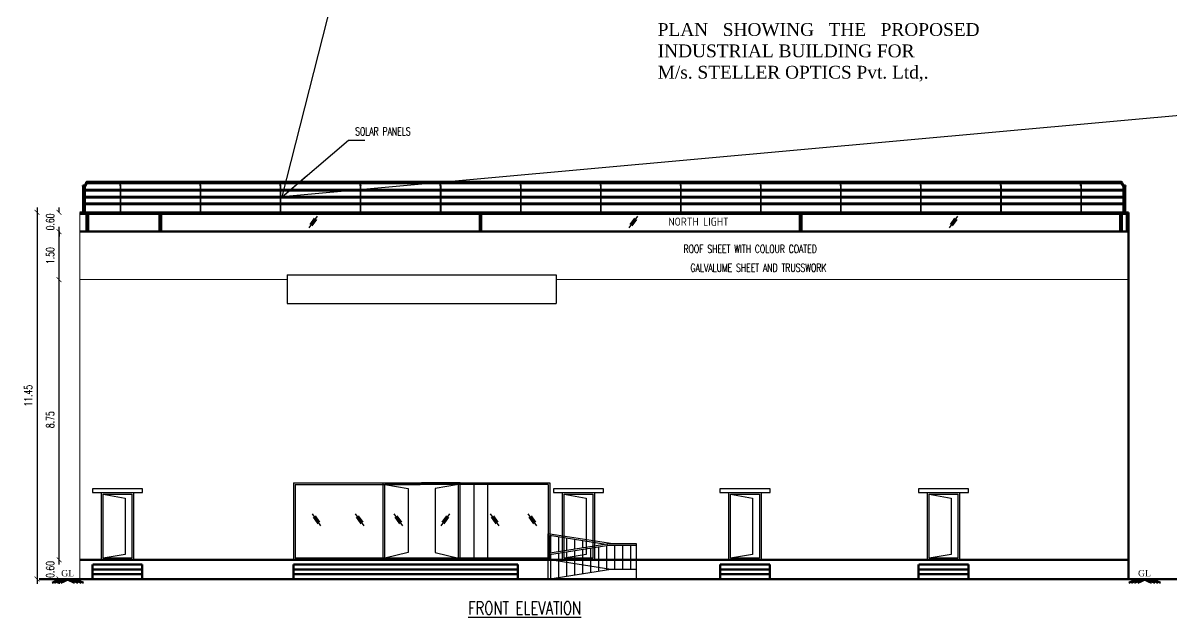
# Model space of a CAD drawing. Header units: metres. Extents: x 173383 to 173947, y -96409 to -96195.
# Drawn here: x 173882.45 to 173918.31, y -96377.02 to -96358.47 of the extents above; entities that cross this region are included whole.
import ezdxf

# ---------------------------------------------------------------- set-up
doc = ezdxf.new("R2010")
doc.units = ezdxf.units.M
doc.header["$LTSCALE"] = 3
doc.header["$MEASUREMENT"] = 0
for name, pattern in [('ACAD_ISO10W100', [18, 12, -3, 0, -3]), ('HIDDEN', [0.375, 0.25, -0.125]), ('office grid-grdpln$0$Col_GridPart$0$CENTER2', [1.125, 0.75, -0.125, 0.125, -0.125])]:
    doc.linetypes.add(name, pattern=pattern)
doc.layers.get('0').update_dxf_attribs({"linetype": 'CONTINUOUS', "lineweight": 50})
doc.layers.get('Defpoints').update_dxf_attribs({"linetype": 'CONTINUOUS'})
for name, color, linetype in [('2', 57, 'CONTINUOUS'), ('4', 43, 'CONTINUOUS'), ('ELE', 7, 'CONTINUOUS'), ('GLASS', 140, 'CONTINUOUS')]:
    doc.layers.add(name, color=color, linetype=linetype)
doc.layers.add('AU_SECTION LINES', color=244, linetype='ACAD_ISO10W100', lineweight=25)
doc.styles.add('GD', font='romantic.ttf')
doc.styles.add('office Grid', font='isocp2.shx')
doc.styles.add('office grid-grdpln$0$Standard', font='isocp2.shx')
doc.styles.add('style1', font='romanc.shx', dxfattribs={"width": 0.7, "height": 0.25})
doc.styles.add('style22', font='times.ttf')
doc.styles.add('styler', font='romanc.shx', dxfattribs={"width": 0.7, "height": 0.25})
doc.dimstyles.new('1', dxfattribs={"dimtxt": 0.25, "dimasz": 0.15, "dimexe": 0.15, "dimexo": 0.15, "dimgap": 0.15, "dimtad": 1, "dimzin": 3, "dimdsep": 46, "dimtxsty": 'style1', "dimblk": 'ARCHTICK', "dimcen": 0, "dimdle": 0.15, "dimse1": 1, "dimse2": 1, "dimclrd": 8, "dimclre": 13, "dimclrt": 7, "dimadec": 0, "dimazin": 0, "dimtfac": 0.65, "dimtix": 1, "dimtofl": 0, "dimtmove": 0, "dimatfit": 3, "dimfxl": 0, "dimtolj": 1, "dimtzin": 0, "dimlwd": -1, "dimlwe": -1, "dimarcsym": 0})
doc.dimstyles.new('office Grid', dxfattribs={"dimtxt": 600, "dimasz": 2.5, "dimexe": 1.25, "dimexo": 0.625, "dimtad": 1, "dimlfac": 0.001, "dimdsep": 46, "dimtxsty": 'office Grid', "dimcen": 2.5, "dimclrd": 256, "dimclre": 256, "dimclrt": 256, "dimadec": 0, "dimazin": 0, "dimtfac": 0.5, "dimtdec": 0, "dimtmove": 0, "dimatfit": 3, "dimfxl": 0, "dimarcsym": 0})

# ---------------------------------------------------------------- blocks, each defined once
blk = doc.blocks.new('A$C3FA06A45')
at = {"layer": 'GLASS', "color": 0}
for p, q in [((128.453717695549, 104.944454492128), (-128.4537176964804, -104.944454492128)), ((49.62586854584514, 76.68998447534977), (-85.04628261271864, -33.33482206196643)), ((87.70031387917696, 35.50311947747832), (-52.27989981789143, -78.85828188841697))]:
    blk.add_line(p, q, dxfattribs=at)
blk = doc.blocks.new('HANDRAIL')
at = {"layer": 'ELE'}
for p, q in [((1341985.316767723, -269837.2332532614, -1.106552489485918), (1341985.316767723, -269763.2810256497, -1.106552489485918)), ((1341998.316767723, -269837.2332532615, -1.106552489485918), (1341985.316767723, -269837.2332532614, -1.106552489485918)), ((1341985.816767722, -269852.0892257898, -1.106552489485918), (1341985.816767723, -270671.1385834333, -1.106552489485918)), ((1341997.816767723, -269852.08922579, -1.106552489485918), (1341997.816767723, -270671.1385834333, -1.106552489485918)), ((1341998.316767723, -269837.2332532614, -1.106552489485918), (1341998.316767723, -269766.1673011897, -1.106552489485918))]:
    blk.add_line(p, q, dxfattribs=at)
blk.add_lwpolyline([(1341954.316767723, -270671.1385834333), (1342029.316767723, -270671.1385834333), (1342029.316767723, -270680.528369433), (1341954.316767723, -270680.528369433)], close=True, dxfattribs=at)
blk.add_arc((1341991.816767723, -269836.1832520694, -1.106552489485918), 17, 112.4795056111121, 67.5204943888879, dxfattribs=at)
blk = doc.blocks.new('_ArchTick')
at = {"color": 0, "const_width": 0.15}
blk.add_lwpolyline([(-0.5, -0.5), (0.5, 0.5)], dxfattribs=at)
blk = doc.blocks.new('*D81')
at = {"layer": '2', "color": 8, "ltscale": 5}
for p, q in [((173883.5810217004, -96375.23725166034), (173883.5810217004, -96375.08725166033)), ((173883.5810217004, -96375.837177875), (173883.5810217004, -96375.987177875))]:
    blk.add_line(p, q, dxfattribs=at)
at = {"layer": 'Defpoints', "color": 0, "ltscale": 5}
for p in [(173883.5810217004, -96375.23725166034), (173884.2254782382, -96375.23725166034), (173884.2254782382, -96375.837177875)]:
    blk.add_point(p, dxfattribs=at)
at = {"layer": '2', "color": 8, "ltscale": 5, "xscale": 0.15, "yscale": 0.15, "zscale": 0.15}
for p, rotation in [((173883.5810217004, -96375.23725166034), 270), ((173883.5810217004, -96375.837177875), 90)]:
    blk.add_blockref('_ArchTick', p, dxfattribs=dict(at, rotation=rotation))
at = {"layer": '2', "color": 7, "ltscale": 5, "insert": (173883.3060217003, -96375.5372147677), "char_height": 0.25, "attachment_point": 5, "rotation": 90, "style": 'style1'}
blk.add_mtext('\\A1;0.60', dxfattribs=at)
blk = doc.blocks.new('*D82')
at = {"layer": '2', "color": 8, "ltscale": 5}
blk.add_line((173883.5810217005, -96375.38725166033), (173883.5810217005, -96366.33725196477), dxfattribs=at)
at = {"layer": 'Defpoints', "color": 0, "ltscale": 5}
for p in [(173883.5810217005, -96366.48725196476), (173884.2254782382, -96366.48725196476), (173884.2254782382, -96375.23725166034)]:
    blk.add_point(p, dxfattribs=at)
at = {"layer": '2', "color": 8, "ltscale": 5, "xscale": 0.15, "yscale": 0.15, "zscale": 0.15}
for p, rotation in [((173883.5810217005, -96366.48725196476), 90), ((173883.5810217005, -96375.23725166034), 270)]:
    blk.add_blockref('_ArchTick', p, dxfattribs=dict(at, rotation=rotation))
at = {"layer": '2', "color": 7, "ltscale": 5, "insert": (173883.3060217004, -96370.86225181258), "char_height": 0.25, "attachment_point": 5, "rotation": 90, "style": 'style1'}
blk.add_mtext('\\A1;8.75', dxfattribs=at)
blk = doc.blocks.new('*D83')
at = {"layer": '2', "color": 8, "ltscale": 5}
blk.add_line((173883.5810217005, -96366.63725196477), (173883.5810217005, -96364.83725196477), dxfattribs=at)
at = {"layer": 'Defpoints', "color": 0, "ltscale": 5}
for p in [(173883.5810217005, -96364.98725196476), (173884.2254782382, -96364.98725196476), (173884.2254782382, -96366.48725196476)]:
    blk.add_point(p, dxfattribs=at)
at = {"layer": '2', "color": 8, "ltscale": 5, "xscale": 0.15, "yscale": 0.15, "zscale": 0.15}
for p, rotation in [((173883.5810217005, -96364.98725196476), 90), ((173883.5810217005, -96366.48725196476), 270)]:
    blk.add_blockref('_ArchTick', p, dxfattribs=dict(at, rotation=rotation))
at = {"layer": '2', "color": 7, "ltscale": 5, "insert": (173883.3060217004, -96365.7372519648), "char_height": 0.25, "attachment_point": 5, "rotation": 90, "style": 'style1'}
blk.add_mtext('\\A1;1.50', dxfattribs=at)
blk = doc.blocks.new('*D84')
at = {"layer": '2', "color": 8, "ltscale": 5}
for p, q in [((173883.5810217005, -96364.38675773043), (173883.5810217005, -96364.23675773042)), ((173883.5810217005, -96364.98725196476), (173883.5810217005, -96365.13725196477))]:
    blk.add_line(p, q, dxfattribs=at)
at = {"layer": 'Defpoints', "color": 0, "ltscale": 5}
for p in [(173883.5810217005, -96364.38675773043), (173884.2254782382, -96364.38675773043), (173884.2254782382, -96364.98725196476)]:
    blk.add_point(p, dxfattribs=at)
at = {"layer": '2', "color": 8, "ltscale": 5, "xscale": 0.15, "yscale": 0.15, "zscale": 0.15}
for p, rotation in [((173883.5810217005, -96364.38675773043), 270), ((173883.5810217005, -96364.98725196476), 90)]:
    blk.add_blockref('_ArchTick', p, dxfattribs=dict(at, rotation=rotation))
at = {"layer": '2', "color": 7, "ltscale": 5, "insert": (173883.3060217005, -96364.68700484764), "char_height": 0.25, "attachment_point": 5, "rotation": 90, "style": 'style1'}
blk.add_mtext('\\A1;0.60', dxfattribs=at)
blk = doc.blocks.new('*D85')
at = {"layer": '2', "color": 8, "ltscale": 5}
blk.add_line((173882.8931579424, -96364.23675773042), (173882.8931579424, -96375.987177875), dxfattribs=at)
at = {"layer": 'Defpoints', "color": 0, "ltscale": 5}
for p in [(173884.5938032482, -96364.38675773043), (173882.8931579424, -96375.837177875), (173884.2254782382, -96375.837177875)]:
    blk.add_point(p, dxfattribs=at)
at = {"layer": '2', "color": 8, "ltscale": 5, "xscale": 0.15, "yscale": 0.15, "zscale": 0.15}
for p, rotation in [((173882.8931579424, -96364.38675773043), 90), ((173882.8931579424, -96375.837177875), 270)]:
    blk.add_blockref('_ArchTick', p, dxfattribs=dict(at, rotation=rotation))
at = {"layer": '2', "color": 7, "ltscale": 5, "insert": (173882.6181579423, -96370.11196780276), "char_height": 0.25, "attachment_point": 5, "rotation": 90, "style": 'style1'}
blk.add_mtext('\\A1;11.45', dxfattribs=at)

msp = doc.modelspace()

# ---------------------------------------------------------------- hatches: boundary and pattern name
at = {"layer": '2', "ltscale": 5}
h = msp.add_hatch(dxfattribs=at)
h.set_pattern_fill('ANSI31', color=256, scale=2, angle=45)
h.set_pattern_definition([(90, (285.4393828147731, -575.0068638252704), (-0.25, 0), [])])
h.paths.add_polyline_path([(173899.3054782382, -96374.54364914932), (173898.9054782383, -96374.48083737664), (173898.9054782383, -96375.03014611088), (173899.3054782382, -96374.96731888576)])
h.paths.add_polyline_path([(173900.0432589126, -96374.65950242944), (173899.3554782382, -96374.55150062092), (173899.3554782382, -96374.95946548264), (173900.0432589126, -96374.8514371044)])
h.paths.add_polyline_path([(173900.0432589126, -96374.90205010613), (173899.3554782382, -96375.01007848435), (173899.3554782382, -96375.18725166027), (173900.0432589126, -96375.07031446387)], flags=17)
h.paths.add_polyline_path([(173899.3054782382, -96375.01793188749), (173898.9054782383, -96375.08075911259), (173898.9054782383, -96375.23725166028), (173899.3054782382, -96375.23725166028)])
h.paths.add_polyline_path([(173901.6118106392, -96374.78992051323), (173900.7571506539, -96374.78992051323), (173900.3054782866, -96374.860863817), (173900.3054782866, -96375.23725166028), (173901.6118106392, -96375.23725166028)])
h.paths.add_polyline_path([(173901.6118106392, -96375.23725166028), (173898.9054782383, -96375.23725166028), (173900.815478238, -96375.53717787492), (173901.6118106392, -96375.53717787492)])
h.paths.add_polyline_path([(173900.2554782866, -96374.86871722016), (173900.0432589126, -96374.90205010613), (173900.0432589126, -96375.07031446387), (173899.3554782382, -96375.18725166027), (173900.2554782866, -96375.18725166027)])
h.paths.add_polyline_path([(173898.9054782383, -96375.23725166028), (173898.8493235094, -96375.23725166028), (173898.8493235094, -96375.83717787499), (173898.9054782383, -96375.83717787499), (173900.815478238, -96375.53717787492)])

# ---------------------------------------------------------------- linework, layer by layer
at = {"color": 251, "extrusion": (0.0183375478659536, -0.0007626783367818, 0.9998315621443538)}
for p, q in [((173884.4109909979, -96363.54380352533, 0.0001816163348519), (173884.3211691898, -96363.54380478195, 0.001829004555442)), ((173884.3211691898, -96363.54380478195, 0.0018290045627179), (173884.3211691912, -96363.56872557547, 0.0018099947919506)), ((173884.3211691912, -96363.56872557547, 0.0018099947919506), (173884.3965090119, -96363.56872452145, 0.0004282152876509999)), ((173884.3318436408, -96363.56872542613, 0.001614218672297), (173884.3318254796, -96364.38674487377)), ((173884.4295246249, -96363.47251028127, 0.0062678242684012), (173884.3816895859, -96363.54380393523, 0.00071902258784)), ((173884.3858345618, -96363.56872467077, 0.0006239913782008), (173884.3858345618, -96364.38674487377)), ((173884.4513675419, -96363.47757177707, 0.0059651537885327), (173884.3965090119, -96363.56872452145, 0.0004282152876509999))]:
    msp.add_line(p, q, dxfattribs=at)
at = {"color": 251}
for p, q in [((173916.8251219137, -96363.68279513897, -0.0011065524895225), (173884.3858345618, -96363.68279513897, -0.0011065524895225)), ((173916.8251219137, -96363.70479513892, -0.0011065524895225), (173884.3858345618, -96363.70479513892, -0.0011065524895225)), ((173916.7857105715, -96363.478887316, -0.0011417735151113), (173884.4252459032, -96363.478887316, -0.0011417735151113)), ((173916.7671256877, -96363.43871750332, -0.0011417735151113), (173884.4438306832, -96363.43871750332, -0.0011417735151113)), ((173916.8251219137, -96363.89779513897, -0.0011065524895225), (173884.3858345618, -96363.89779513897, -0.0011065524895225)), ((173916.8251219137, -96363.91979513897, -0.0011065524895225), (173884.3858345618, -96363.91979513897, -0.0011065524895225)), ((173916.8251219137, -96364.1127895424, -0.0011065524895225), (173884.3858345618, -96364.1127895424, -0.0011065524895225)), ((173916.8251219137, -96364.13478954237, -0.0011065524895225), (173884.3858345618, -96364.13478954237, -0.0011065524895225))]:
    msp.add_line(p, q, dxfattribs=at)
at = {"color": 251, "extrusion": (-0.0183375478659536, -0.0007626783367818, 0.9998315621443538)}
for p, q in [((173916.7595889346, -96363.47757177707, 0.0059651537885327), (173916.8144474646, -96363.56872452145, 0.0004282152876509999)), ((173916.7814318516, -96363.47251028127, 0.0062678242684012), (173916.8292668906, -96363.54380393523, 0.00071902258784)), ((173916.7999654786, -96363.54380352533, 0.0001816163348519), (173916.8897872867, -96363.54380478195, 0.001829004555442)), ((173916.8897872853, -96363.56872557547, 0.0018099947919506), (173916.8144474646, -96363.56872452145, 0.0004282152876509999)), ((173916.8251219147, -96363.56872467077, 0.0006239913782008), (173916.8251219147, -96364.38674487377)), ((173916.8791128357, -96363.56872542613, 0.001614218672297), (173916.8791309969, -96364.38674487377)), ((173916.8897872867, -96363.54380478195, 0.0018290045627179), (173916.8897872853, -96363.56872557547, 0.0018099947919506))]:
    msp.add_line(p, q, dxfattribs=at)
for p, q in [((173884.2254782381, -96364.38675773039), (173916.9854782384, -96364.38675773039)), ((173884.440478238, -96364.4367577304), (173884.440478238, -96364.98725196473)), ((173884.4904782378, -96364.4367577304), (173884.4904782378, -96364.98725196473)), ((173886.7204782387, -96364.4367577304), (173886.7204782387, -96364.98725196473)), ((173886.7704782385, -96364.4367577304), (173886.7704782385, -96364.98725196473)), ((173896.7204782387, -96364.4367577304), (173896.7204782387, -96364.98725196473)), ((173896.7704782385, -96364.4367577304), (173896.7704782385, -96364.98725196473)), ((173906.7204782387, -96364.4367577304), (173906.7204782387, -96364.98725196473)), ((173906.7704782385, -96364.4367577304), (173906.7704782385, -96364.98725196473)), ((173916.7204782387, -96364.4367577304), (173916.7204782387, -96364.98725196473)), ((173916.7704782385, -96364.4367577304), (173916.7704782385, -96364.98725196473)), ((173916.9854782384, -96375.83717787499), (173916.9854782384, -96364.38675773039)), ((173884.2254782381, -96364.98725196473), (173916.9854782384, -96364.98725196473)), ((173897.9054782378, -96375.23732485608), (173897.9054782378, -96375.23782717553)), ((173897.9054782378, -96375.38723558848), (173897.9054782378, -96375.83732485607))]:
    msp.add_line(p, q)
at = {"linetype": 'HIDDEN', "lineweight": 0, "ltscale": 2000}
for p, q in [((173884.2254782381, -96364.38675773039), (173884.2254782381, -96375.83717787499)), ((173884.2254782381, -96366.48725196475), (173890.7054782386, -96366.48725196476)), ((173899.1054782376, -96366.48725196475), (173916.9854782384, -96366.48725196475))]:
    msp.add_line(p, q, dxfattribs=at)
at = {"color": 7, "linetype": 'office grid-grdpln$0$Col_GridPart$0$CENTER2', "ltscale": 500}
msp.add_line((173884.2254782381, -96375.23725166028), (173916.9854782383, -96375.23725166028), dxfattribs=at)
at = {"color": 167, "linetype": 'Continuous', "ltscale": 600}
for p, q in [((173897.9054782378, -96375.23782717553), (173897.9054782378, -96375.23730939848)), ((173884.6291267107, -96375.83717787499), (173884.6291267107, -96375.38717785034)), ((173884.6321129658, -96375.38717787492), (173886.1818298124, -96375.38719065746)), ((173884.6321129658, -96375.53717787492), (173886.1818298124, -96375.53719065746)), ((173886.1818298124, -96375.83717787499), (173886.1818298124, -96375.38719065746)), ((173890.9054782378, -96375.83717787499), (173890.9054782378, -96375.38717785028)), ((173890.9084644929, -96375.38717787492), (173897.908464492, -96375.38723561306)), ((173890.9084644929, -96375.53717787492), (173897.908464492, -96375.53723561313)), ((173897.9054782378, -96375.83732485607), (173897.9054782378, -96375.38723558848)), ((173904.2291267108, -96375.83717787499), (173904.2291267108, -96375.38717785034)), ((173904.232112966, -96375.38717787492), (173905.7818298125, -96375.38719065746)), ((173904.232112966, -96375.53717787492), (173905.7818298125, -96375.53719065746)), ((173905.7818298125, -96375.83717787499), (173905.7818298125, -96375.38719065746)), ((173910.429126712, -96375.83717787499), (173910.429126712, -96375.38717785034)), ((173910.4321129671, -96375.38717787492), (173911.9818298136, -96375.38719065746)), ((173910.4321129671, -96375.53717787492), (173911.9818298136, -96375.53719065746)), ((173911.9818298136, -96375.83717787499), (173911.9818298136, -96375.38719065746)), ((173884.6321129658, -96375.68717787496), (173886.1818298124, -96375.68719065748)), ((173890.9084644929, -96375.68717787496), (173897.908464492, -96375.68723561312)), ((173898.8493235094, -96375.83723561313), (173897.9054782378, -96375.83729335127)), ((173904.232112966, -96375.68717787496), (173905.7818298125, -96375.68719065748)), ((173910.4321129671, -96375.68717787496), (173911.9818298136, -96375.68719065748))]:
    msp.add_line(p, q, dxfattribs=at)
at = {"color": 3, "linetype": 'office grid-grdpln$0$Col_GridPart$0$CENTER2', "ltscale": 500}
msp.add_line((173882.9555354065, -96375.83717787499), (173918.6452620075, -96375.83717787499), dxfattribs=at)
at = {"linetype": 'Continuous'}
for p, q in [((173883.608923249, -96375.83717787493), (173883.3634232488, -96375.9561373734)), ((173883.6854232499, -96375.83717787493), (173883.4399232497, -96375.9561373734)), ((173883.7834232496, -96375.83717787493), (173883.537923249, -96375.9561373734)), ((173883.8869232489, -96375.83717787493), (173883.6414232487, -96375.9561373734)), ((173883.821923249, -96375.83717787493), (173884.0674232487, -96375.9561373734)), ((173883.9254232487, -96375.83717787493), (173884.1709232489, -96375.9561373734)), ((173884.0234232489, -96375.83717787493), (173884.2689232487, -96375.9561373734)), ((173884.0999232489, -96375.83717787493), (173884.3454232496, -96375.9561373734)), ((173917.2425106875, -96375.83717787493), (173916.9970106873, -96375.9561373734)), ((173917.3190106884, -96375.83717787493), (173917.0735106882, -96375.9561373734)), ((173917.4170106881, -96375.83717787493), (173917.1715106874, -96375.9561373734)), ((173917.5205106874, -96375.83717787493), (173917.2750106872, -96375.9561373734)), ((173917.4555106874, -96375.83717787493), (173917.7010106872, -96375.9561373734)), ((173917.5590106872, -96375.83717787493), (173917.8045106874, -96375.9561373734)), ((173917.6570106874, -96375.83717787493), (173917.9025106872, -96375.9561373734)), ((173917.7335106874, -96375.83717787493), (173917.9790106881, -96375.9561373734))]:
    msp.add_line(p, q, dxfattribs=at)
msp.add_lwpolyline([(173916.9354782386, -96364.98725196473), (173916.9354782386, -96364.4367577304), (173884.2254782381, -96364.4367577304)])
at = {"color": 251, "extrusion": (0.0183375478659536, -0.0007626783367818, 0.9998315621443538)}
msp.add_circle((-89054.42709373422, -177708.704775868, 3262.107136838646), 0.0200849063204878, dxfattribs=at)
at = {"color": 251, "extrusion": (-0.0183375478659536, -0.0007626783367818, 0.9998315621443538)}
msp.add_circle((103507.3584327499, 169733.5472794642, -3115.714216912373), 0.0200849063204878, dxfattribs=at)
at = {"layer": '2', "ltscale": 5}
for p, q in [((173890.7054782386, -96366.33717817935), (173899.1054782376, -96366.33717817935)), ((173890.7054782386, -96366.33717817935), (173890.7054782386, -96367.23717787492)), ((173899.1054782376, -96366.33717817935), (173899.1054782376, -96366.83717817935)), ((173899.1054782376, -96366.33717817935), (173899.1054782376, -96367.23717787492)), ((173890.7054782386, -96367.23717787492), (173899.1054782376, -96367.23717787492)), ((173890.9054782378, -96372.83725166027), (173898.9054782383, -96372.83725166027)), ((173890.9054782378, -96372.83725166027), (173890.9054782378, -96375.23725166028)), ((173890.9554782378, -96372.88725166027), (173890.9554782378, -96375.18725166027)), ((173890.9554782378, -96372.88725166027), (173894.8554782381, -96372.88725166027)), ((173893.7054782379, -96375.23725166028), (173893.7054782379, -96372.83725166027)), ((173893.7054782379, -96372.83725166027), (173894.9054782381, -96372.83725166027)), ((173898.8554782383, -96372.88725166033), (173893.7554782378, -96372.88725166027)), ((173893.7554782379, -96375.18725166027), (173893.7554782379, -96372.88725166027)), ((173896.1054782382, -96372.83725166027), (173894.9054782381, -96372.83725166027)), ((173896.0554782383, -96375.18725166027), (173896.0554782383, -96372.88725166027)), ((173896.1054782382, -96375.23725166028), (173896.1054782382, -96372.83725166027)), ((173896.5329782275, -96372.83725166027), (173896.5329782275, -96375.23725166028)), ((173896.9579782477, -96372.83725166027), (173896.9579782477, -96375.23725166028)), ((173898.8554782383, -96372.88725166033), (173898.8554782383, -96375.18725166027)), ((173898.9054782383, -96372.83725166027), (173898.9054782383, -96375.23725166028)), ((173898.8493235094, -96374.42140672944), (173898.8493235094, -96375.83723561313)), ((173900.8776934792, -96374.73992051322), (173898.8493235094, -96374.42140672944)), ((173898.8991291736, -96375.23725166028), (173898.8991291736, -96374.4798403866)), ((173900.6543261076, -96374.75545796382), (173898.8991291736, -96374.4798403866)), ((173900.7532478764, -96374.73992051322), (173898.8493235094, -96375.03896622537)), ((173900.7571506539, -96374.78992051323), (173898.8991291736, -96375.08175634788)), ((173900.7174782387, -96374.76537470707), (173900.7054782386, -96374.76349035387)), ((173901.6118106392, -96374.73992051322), (173900.7532478764, -96374.73992051322)), ((173901.6118106392, -96374.78992051323), (173900.7571506539, -96374.78992051323)), ((173901.6118106392, -96375.83717787499), (173901.6118106392, -96374.73992051322)), ((173898.8554782383, -96375.18725166027), (173890.9554782378, -96375.18725166027)), ((173894.9054782381, -96375.23725166028), (173893.7054782379, -96375.23725166028)), ((173894.8248894158, -96375.18725166027), (173896.0554782383, -96375.18725166027)), ((173894.9054782381, -96375.23725166028), (173896.1054782382, -96375.23725166028)), ((173900.815478238, -96375.53717787492), (173898.9054782383, -96375.23725166028)), ((173900.815478238, -96375.53717787492), (173898.9054782383, -96375.83717787499)), ((173901.6118106392, -96375.53717787492), (173900.815478238, -96375.53717787492))]:
    msp.add_line(p, q, dxfattribs=at)
for points in [[(173884.6219801802, -96373.13725166027), (173886.188976343, -96373.13725166027), (173886.188976343, -96373.01516837136), (173884.6219801802, -96373.01516837136)], [(173899.021980181, -96373.13725166027), (173900.5889763438, -96373.13725166027), (173900.5889763438, -96373.01516837136), (173899.021980181, -96373.01516837136)], [(173904.2219801803, -96373.13725166027), (173905.7889763431, -96373.13725166027), (173905.7889763431, -96373.01516837136), (173904.2219801803, -96373.01516837136)], [(173910.4219801814, -96373.13725166027), (173911.9889763442, -96373.13725166027), (173911.9889763442, -96373.01516837136), (173910.4219801814, -96373.01516837136)], [(173884.9054782374, -96373.13725166027), (173885.9054782858, -96373.13725166027), (173885.9054782858, -96375.23725166028), (173884.9054782374, -96375.23725166028)], [(173884.9554782373, -96373.18725166027), (173885.8554782858, -96373.18725166027), (173885.8554782858, -96375.18725166027), (173884.9554782373, -96375.18725166027)], [(173899.3054782382, -96373.13725166027), (173900.3054782866, -96373.13725166027), (173900.3054782866, -96375.23725166028), (173899.3054782382, -96375.23725166028)], [(173899.3554782382, -96373.18725166027), (173900.2554782866, -96373.18725166027), (173900.2554782866, -96375.18725166027), (173899.3554782382, -96375.18725166027)], [(173904.5054782375, -96373.13725166027), (173905.5054782859, -96373.13725166027), (173905.5054782859, -96375.23725166028), (173904.5054782375, -96375.23725166028)], [(173904.5554782374, -96373.18725166027), (173905.4554782859, -96373.18725166027), (173905.4554782859, -96375.18725166027), (173904.5554782374, -96375.18725166027)], [(173910.7054782386, -96373.13725166027), (173911.705478287, -96373.13725166027), (173911.705478287, -96375.23725166028), (173910.7054782386, -96375.23725166028)], [(173910.7554782386, -96373.18725166027), (173911.655478287, -96373.18725166027), (173911.655478287, -96375.18725166027), (173910.7554782386, -96375.18725166027)]]:
    msp.add_lwpolyline(points, close=True, dxfattribs=at)
for points in [[(173893.7554782379, -96372.88725166027), (173894.4832650072, -96373.00957162504), (173894.4832650072, -96375.01098568348), (173893.7554782379, -96375.18725166027)], [(173896.0554782383, -96372.88725166027), (173895.3276914689, -96373.00957162504), (173895.3276914689, -96375.01098568348), (173896.0554782383, -96375.18725166027)], [(173884.9554782373, -96373.18725166027), (173885.6432589118, -96373.31281964683), (173885.6432589118, -96375.07031446387), (173884.9554782373, -96375.18725166027)], [(173899.3554782382, -96373.18725166027), (173900.0432589126, -96373.31281964683), (173900.0432589126, -96375.07031446387), (173899.3554782382, -96375.18725166027)], [(173904.5554782374, -96373.18725166027), (173905.2432589119, -96373.31281964683), (173905.2432589119, -96375.07031446387), (173904.5554782374, -96375.18725166027)], [(173910.7554782386, -96373.18725166027), (173911.443258913, -96373.31281964683), (173911.443258913, -96375.07031446387), (173910.7554782386, -96375.18725166027)]]:
    msp.add_lwpolyline(points, dxfattribs=at)

# ---------------------------------------------------------------- block references
at = {"xscale": 0.0010000000474975, "yscale": 0.0010000000474975, "zscale": 0.0010000000474975}
for p in [(172543.5036935547, -96093.70621650432), (172546.0036935547, -96093.70621650432), (172548.5036935547, -96093.70621650432), (172551.0036935547, -96093.70621650432), (172553.5036935547, -96093.70621650432), (172556.0036935547, -96093.70621650432), (172558.5036935547, -96093.70621650432), (172561.0036935547, -96093.70621650432), (172563.5036935547, -96093.70621650432), (172566.0036935547, -96093.70621650432), (172568.5036935547, -96093.70621650432), (172571.0036935547, -96093.70621650432), (172573.5036935547, -96093.70621650432)]:
    msp.add_blockref('HANDRAIL', p, dxfattribs=at)
at = {"yscale": 0.0013834685087204, "zscale": 0.0013834685087204}
for p, xscale, rotation in [((173891.5130083926, -96364.68745315996), 0.0013834685087204, 15.12736978505542), ((173901.5130083926, -96364.68745315996), 0.0013834685087204, 15.12736978505542), ((173911.5130083917, -96364.68745315996), 0.0013834685087204, 15.12736978505542), ((173891.6186321953, -96373.98477502304), -0.0013834685087204, 344.8726302149446), ((173892.9651567787, -96373.98477502304), -0.0013834685087204, 344.8726302149446), ((173894.172046049, -96373.98477502304), -0.0013834685087204, 344.8726302149446), ((173895.6389104271, -96373.98477502304), 0.0013834685087204, 15.12736978505542), ((173897.1842725433, -96373.98477502304), -0.0013834685087204, 344.8726302149446), ((173898.3612341713, -96373.98477502304), -0.0013834685087204, 344.8726302149446)]:
    msp.add_blockref('A$C3FA06A45', p, dxfattribs=dict(at, xscale=xscale, rotation=rotation))

# ---------------------------------------------------------------- texts
at = {"color": 5, "linetype": 'Continuous', "style": 'GD'}
for p in [(173883.6479305937, -96375.75464514775), (173917.2815180322, -96375.75464514775)]:
    msp.add_text('GL', height=0.2000000029802322, dxfattribs=at).set_placement(p)
at = {"insert": (173903.5554910755, -96364.80245584172), "char_height": 0.25, "width": 2.64692187309265, "attachment_point": 8, "style": 'office grid-grdpln$0$Standard'}
msp.add_mtext('NORTH LIGHT', dxfattribs=at)
at = {"layer": '2', "color": 7, "style": 'style1', "width": 0.7}
for s, p in [('ROOF SHEET WITH COLOUR COATED ', (173903.0864794882, -96365.65333238128)), ('GALVALUME SHEET AND TRUSSWORK', (173903.3029292421, -96366.24136059241))]:
    msp.add_text(s, height=0.25, dxfattribs=at).set_placement(p)
at = {"layer": '2', "color": 7, "insert": (173893.6962340727, -96361.983460957, -0.0011065524890154), "char_height": 0.25, "width": 3.799405574798582, "attachment_point": 8, "style": 'style1'}
msp.add_mtext('SOLAR PANELS', dxfattribs=at)
at = {"layer": '4', "insert": (173902.2790006581, -96358.47769607275), "char_height": 0.4, "width": 10.62287428488046, "attachment_point": 1, "style": 'style22'}
msp.add_mtext('\\A1;PLAN   SHOWING   THE   PROPOSED   INDUSTRIAL BUILDING FOR\\PM/s. STELLER OPTICS Pvt. Ltd,. ', dxfattribs=at)
at = {"layer": 'AU_SECTION LINES', "style": 'styler', "width": 0.75}
msp.add_text('%%UFRONT ELEVATION', height=0.4, rotation=3.79362314e-08, dxfattribs=at).set_placement((173896.3619298721, -96376.94336783477))

# ---------------------------------------------------------------- dimensions: what is measured, and where the dimension line sits
at = {"layer": '2', "ltscale": 5}
for base, p1, p2, override, picture, middle in [((173882.8931579424, -96375.837177875), (173884.5938032481, -96364.38675773039), (173884.2254782381, -96375.83717787499), {"dimpost": '\\X'}, '*D85', (173882.6181579423, -96370.11196780276)), ((173883.5810217005, -96364.38675773043), (173884.2254782381, -96364.98725196473), (173884.2254782381, -96364.38675773039), {"dimpost": '\\X', "dimtmove": 1}, '*D84', (173883.3060217005, -96364.68700484764)), ((173883.5810217005, -96364.98725196476), (173884.2254782381, -96366.48725196475), (173884.2254782381, -96364.98725196473), {"dimpost": '\\X', "dimtmove": 1}, '*D83', (173883.3060217004, -96365.7372519648)), ((173883.5810217005, -96366.48725196476), (173884.2254782381, -96375.23725166028), (173884.2254782381, -96366.48725196475), {"dimpost": '\\X', "dimtmove": 1}, '*D82', (173883.3060217004, -96370.86225181258)), ((173883.5810217004, -96375.23725166034), (173884.2254782381, -96375.83717787499), (173884.2254782381, -96375.23725166028), {"dimpost": '\\X'}, '*D81', (173883.3060217003, -96375.5372147677))]:
    dim = msp.add_linear_dim(base=base, p1=p1, p2=p2, angle=90, dimstyle='1', override=override, dxfattribs=at)
    dim.commit()
    dim.dimension.update_dxf_attribs({"geometry": picture, "text_midpoint": middle})

# ---------------------------------------------------------------- leaders
msp.add_leader([(173890.5454416696, -96363.89779513897, -0.001106552489523), (173892.6217927376, -96362.12800732607, -0.001106552489523), (173893.1357705278, -96362.12800732607, -0.001106552489523)], dimstyle='office Grid', override={"dimasz": 250, "dimgap": 0.09, "dimtad": 0, "dimldrblk": 'Open90'})

doc.saveas('drawing.dxf')
